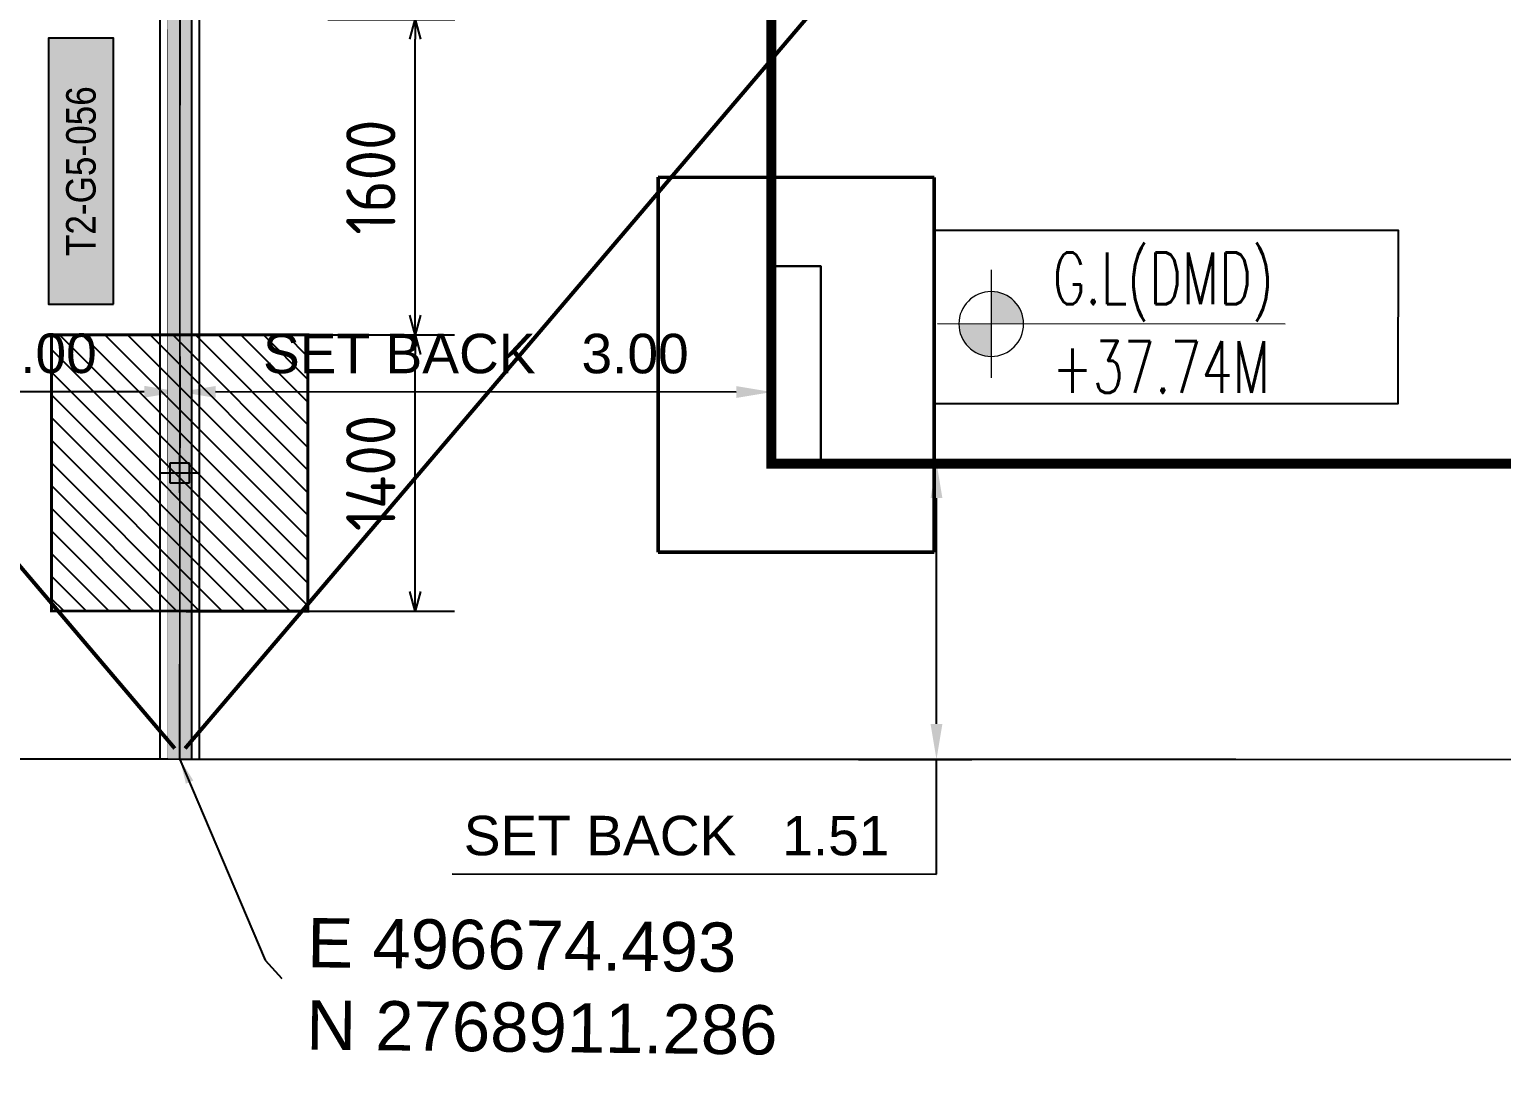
# Model space of a CAD drawing. Header units: centimetres. Extents: x -6122352 to 4157695, y -1694241 to 1947892.
# Drawn here: x 200890 to 208353, y -200408 to -195084 of the extents above; entities that cross this region are included whole.
import ezdxf
from ezdxf.enums import TextEntityAlignment as Align
from ezdxf.xclip import XClip

# ---------------------------------------------------------------- set-up
doc = ezdxf.new("R2010")
doc.units = ezdxf.units.CM
doc.header["$MEASUREMENT"] = 0
doc.header["$XCLIPFRAME"] = 2
doc.header["$PDMODE"] = 66
doc.header["$PDSIZE"] = 100
doc.linetypes.add('DASHED2', pattern=[0.375, 0.25, -0.125])
doc.linetypes.add('XR-AR-END-SETTING OUT PLAN$0$23261-XR-AR-SI-GF$0$HIDDEN', pattern=[0.375, 0.25, -0.125])
for name, color, linetype in [('00-MI-DIM', 7, 'Continuous'), ('23585-XR-AR-BOUNDARY WALLS AND SETBACKS$0$setback', 7, 'XR-AR-END-SETTING OUT PLAN$0$23261-XR-AR-SI-GF$0$HIDDEN'), ('@MI-FOOTINGS', 7, 'Continuous'), ('@MI-MEP', 7, 'Continuous'), ('@MI-REF LAYER', 7, 'Continuous'), ('@MI-TYPE-02', 6, 'Continuous'), ('B_TH_6', 7, 'Continuous'), ('PANEL-TAGS', 7, 'Continuous'), ('XREF1$0$S-LEVELS', 2, 'Continuous'), ('XREF1$0$TYPICAL NEW PROFILE', 3, 'Continuous')]:
    doc.layers.add(name, color=color, linetype=linetype)
doc.layers.add('08-Compound Wall-2', color=6, linetype='Continuous', lineweight=25, true_color=0xff00ff)
doc.layers.add('23585-XR-AR-DAMAC PLOT LIMITS$0$1-End units', color=7, linetype='Continuous', lineweight=5, true_color=0xf8991e)
for name, color, linetype, lineweight in [('@ Foundations', 4, 'DASHED2', 50), ('A-ANNO-TEXT', 3, 'Continuous', 25), ('Text Coordinate', 7, 'Continuous', 15), ('XR-AR-END-SETTING OUT PLAN$0$23585-XR-AR-END-GROUND FLOOR$0$S-COLS', 51, 'Continuous', 40), ('XR-AR-END-SETTING OUT PLAN$0$23585-XR-AR-END-GROUND FLOOR$0$S-COLS-PATT', 8, 'Continuous', 5), ('XREF1$0$36-TAGLVL', 23, 'Continuous', 9)]:
    doc.layers.add(name, color=color, linetype=linetype, lineweight=lineweight)
doc.styles.add('DIMTEXT', font='romans.shx', dxfattribs={"width": 0.8})
doc.styles.add('PANELTAG_STYLE', font='arial.ttf')
doc.styles.add('Schueco-BEMSTIL', font='isocpeur.ttf', dxfattribs={"width": 0.9})
doc.styles.get("Standard").update_dxf_attribs({"font": 'arial.ttf'})
doc.styles.add('TITLE', font='arial.ttf')
doc.styles.add('XREF1$0$DLT_TEXT', font='romans.shx', dxfattribs={"width": 0.7})
doc.dimstyles.new('DIM-25', dxfattribs={"dimscale": 25, "dimtxt": 2.5, "dimasz": 2.5, "dimexe": 1.25, "dimexo": 0.625, "dimgap": 1, "dimtad": 1, "dimdec": 0, "dimdsep": 46, "dimtxsty": 'DIMTEXT', "dimblk": 'AROW', "dimcen": 2.5, "dimse1": 1, "dimse2": 1, "dimclrd": 1, "dimclre": 1, "dimclrt": 2, "dimadec": 0, "dimazin": 0, "dimtfac": 1, "dimtdec": 0, "dimtmove": 0, "dimatfit": 3, "dimfxl": 1, "dimarcsym": 0})
doc.dimstyles.new('MI- JWC-TXT-2.5 MM', dxfattribs={"dimscale": 1.5, "dimtxt": 2.5, "dimasz": 1, "dimexe": 2, "dimexo": 1, "dimgap": 1, "dimtad": 1, "dimdec": 0, "dimdsep": 46, "dimtxsty": 'Schueco-BEMSTIL', "dimblk": 'OPEN30', "dimcen": 0, "dimdle": 2, "dimclrd": 140, "dimclre": 8, "dimclrt": 40, "dimadec": 0, "dimazin": 2, "dimtfac": 1, "dimtdec": 0, "dimtix": 1, "dimtmove": 2, "dimatfit": 3, "dimldrblk": 'OPEN', "dimfxl": 2, "dimlwd": -1, "dimlwe": -1, "dimarcsym": 0})
doc.dimstyles.get("Standard").update_dxf_attribs({"dimtxt": 5, "dimasz": 0.5, "dimexe": 0.18, "dimexo": 0.0625, "dimgap": 0.09, "dimtad": 0, "dimtih": 1, "dimtoh": 1, "dimdec": 0, "dimzin": 0, "dimdsep": 46, "dimtxsty": 'Standard', "dimcen": 0.09, "dimadec": 0, "dimazin": 0, "dimtfac": 1, "dimtdec": 0, "dimtofl": 0, "dimtmove": 0, "dimatfit": 3, "dimfxl": 1, "dimtolj": 1, "dimtzin": 0, "dimarcsym": 0})

# ---------------------------------------------------------------- blocks, each defined once
blk = doc.blocks.new('23585-XR-AR-BOUNDARY WALLS AND SETBACKS')
at = {"layer": '08-Compound Wall-2'}
for points in [[(496656.9378, 2768927.5053), (496674.5591, 2768911.3592)], [(496656.8027, 2768927.3578), (496674.4239, 2768911.2118)]]:
    blk.add_lwpolyline(points, dxfattribs=at)
at = {"layer": '23585-XR-AR-BOUNDARY WALLS AND SETBACKS$0$setback', "ltscale": 40, "const_width": 0.05}
blk.add_lwpolyline([(496708.0406, 2768950.12), (496693.6638, 2768963.2942), (496689.5104, 2768958.7614), (496685.457, 2768954.3376), (496681.4036, 2768949.9138), (496677.3502, 2768945.49), (496673.2968, 2768941.0662), (496669.2434, 2768936.6426), (496665.19, 2768932.2188), (496661.0351, 2768927.6843), (496675.4123, 2768914.5107), (496679.5672, 2768919.0451), (496683.6206, 2768923.4688), (496687.674, 2768927.8926, -0.000006), (496687.674, 2768927.8927), (496691.7274, 2768932.3163), (496695.7808, 2768936.74), (496699.8342, 2768941.1638), (496703.8876, 2768945.5876), (496708.0406, 2768950.12)], format="xyb", dxfattribs=at)
blk = doc.blocks.new('A$C9d9485f6')
at = {"layer": 'A-ANNO-TEXT', "rotation": 312.4881850805905}
blk.add_blockref('23585-XR-AR-BOUNDARY WALLS AND SETBACKS', (-2377088.5348, -1504219.2521), dxfattribs=at)
blk = doc.blocks.new('23585-XR-AR-DAMAC PLOT LIMITS')
at = {"layer": '23585-XR-AR-DAMAC PLOT LIMITS$0$1-End units', "color": 251, "true_color": 0x636466}
for points in [[(496656.7965, 2768927.4991), (496662.9781, 2768934.2455), (496680.6731, 2768918.0317), (496674.4915, 2768911.2855)], [(496650.6149, 2768920.7529), (496656.7965, 2768927.4991), (496674.4915, 2768911.2855), (496668.3101, 2768904.5391)]]:
    blk.add_lwpolyline(points, close=True, dxfattribs=at)
blk = doc.blocks.new('A$Cf093b529')
at = {"layer": 'A-ANNO-TEXT'}
blk.add_blockref('23585-XR-AR-DAMAC PLOT LIMITS', (-495391.9901, -2768603.4419), dxfattribs=at)
blk = doc.blocks.new('A$Cdfac6afe')
at = {"color": 1, "true_color": 0xeb0000, "const_width": 0.008}
blk.add_lwpolyline([(54.3021, -0.0001), (54.3021, -24), (45.1521, -24.0001), (39.1521, -24.0002), (33.1521, -24.0002), (27.1522, -24.0001), (21.1522, -24.0002), (15.152, -24), (9.152, -24.0001), (-0.0006, -24.0001), (0, 0), (9.1522, -0.0001), (15.1523, -0.0002), (21.1523, -0.0002), (27.1523, -0.0001), (33.152, -0.0001), (39.1521, 0), (45.1521, 0)], close=True, dxfattribs=at)
blk = doc.blocks.new('A$Ca33b49e3')
at = {"color": 1, "true_color": 0xeb0000, "const_width": 0.008}
blk.add_lwpolyline([(54.2981, -0.0002), (54.2972, -24.0003), (45.1499, -24.0001), (39.1498, -24.0001), (33.1498, -24.0001), (27.1498, -24.0001), (21.15, -24), (15.15, -24), (9.15, -24), (-0.0001, -23.9999), (0, 0), (9.1502, 0), (15.1502, 0), (21.1501, -0.0001), (27.1501, -0.0001), (33.1501, -0.0001), (39.1501, -0.0001), (45.1501, -0.0001)], close=True, dxfattribs=at)
blk = doc.blocks.new('XR-AR-END-SETTING OUT PLAN$0$23585-XR-AR-END-GROUND FLOOR$0$A$C75a8815d')
at = {"layer": 'XR-AR-END-SETTING OUT PLAN$0$23585-XR-AR-END-GROUND FLOOR$0$S-COLS', "color": 252, "lineweight": 30}
blk.add_lwpolyline([(0, -4000), (0, -3000), (250, -3000), (250, -4000)], close=True, dxfattribs=at)
blk = doc.blocks.new('XR-AR-END-SETTING OUT PLAN')
at = {"layer": 'XR-AR-END-SETTING OUT PLAN$0$23585-XR-AR-END-GROUND FLOOR$0$S-COLS-PATT', "color": 8}
blk.add_blockref('XR-AR-END-SETTING OUT PLAN$0$23585-XR-AR-END-GROUND FLOOR$0$A$C75a8815d', (3000.1, 5500), dxfattribs=at)
blk = doc.blocks.new('END UNIT')
at = {"xscale": 0.001, "yscale": 0.001, "zscale": 0.001}
blk.add_blockref('XR-AR-END-SETTING OUT PLAN', (-9.1502, 0), dxfattribs=at)
blk = doc.blocks.new('TH_6')
blk.add_blockref('END UNIT', (495802.3054, 2769163.9966))
blk = doc.blocks.new('23585-XR-AR-MALDIVE-3$0$TH_6')
at = {"layer": 'B_TH_6', "xscale": 1.000019685734281, "yscale": 1.000019685734281, "zscale": 1.000019685734281}
blk.add_blockref('TH_6', (-9.7602, -54.513), dxfattribs=at)
at = {"layer": '@ Foundations', "linetype": 'DASHED2', "ltscale": 25}
blk.add_lwpolyline([(495796.9802, 2769165.0469), (495796.9802, 2769166.9469), (495795.5802, 2769166.9469), (495795.5802, 2769165.0469)], close=True, dxfattribs=at)
blk = doc.blocks.new('XREF1$0$LVL  ATTR')
at = {"color": 7}
blk.add_wipeout([(-0.3373, 0.3835), (1.8973, 0.3835), (1.8973, -0.4505), (-0.3373, -0.4505)], dxfattribs=at)
at = {"layer": 'XREF1$0$36-TAGLVL', "extrusion": (-4.88814e-07, 1.40652e-17, 1)}
h = blk.add_hatch(color=252, dxfattribs=at)
h.paths.add_polyline_path([(-0.0654, 0.1563, 0.414214), (-0.2216, 0), (-0.0654, 0)])
h.paths.add_polyline_path([(0.0909, 0), (-0.0654, 0), (-0.0654, -0.1562, 0.414214)])
for p, q in [((-0.0654, -0.2604), (-0.0654, 0.2604)), ((1.3511, 0, 0), (-0.3253, 0, 0))]:
    blk.add_line(p, q, dxfattribs=at)
blk.add_circle((-0.0654, 0, 0), 0.1562, dxfattribs=at)
at = {"layer": 'XREF1$0$S-LEVELS', "color": 1}
blk.add_lwpolyline([(-0.3373, 0.3835), (1.8973, 0.3835), (1.8973, -0.4505), (-0.3373, -0.4505)], close=True, dxfattribs=at)
at = {"layer": 'XREF1$0$TYPICAL NEW PROFILE', "color": 3, "style": 'XREF1$0$DLT_TEXT', "width": 0.7}
for tag, p in [('+0.00M', (0.2413, 0.0671, -0.0001)), ('S.S.L', (0.2413, -0.3453, -0.0001))]:
    blk.add_attdef(tag, p, '', height=0.25, dxfattribs=at)
blk = doc.blocks.new('AROW')
at = {"color": 1, "ltscale": 100}
for p, q in [((0, 0), (-3, 0)), ((0, -1), (0, 1))]:
    blk.add_line(p, q, dxfattribs=at)
blk.add_solid([(-1, 0), (-1, 0), (0, 0)], dxfattribs=at)
blk = doc.blocks.new('*D637')
at = {"layer": '@MI-REF LAYER', "color": 1, "lineweight": -2, "transparency": 16777216}
for p, q in [((200302.4, -198783.4), (200303.5, -192783.7)), ((201592.9, -192783.8), (200303.4, -192783.6)), ((201591.9, -198783.8), (200302.3, -198783.6))]:
    blk.add_line(p, q, dxfattribs=at)
at = {"layer": 'Defpoints', "color": 0, "transparency": 16777216}
for p in [(200303.5, -192783.6), (201593.1, -192783.8), (201592, -198783.8)]:
    blk.add_point(p, dxfattribs=at)
at = {"layer": '@MI-REF LAYER', "color": 1, "lineweight": -2, "transparency": 16777216, "xscale": 0.125, "yscale": 0.125, "zscale": 0.125}
for p, rotation in [((200303.5, -192783.6), 89.98981518410335), ((200302.4, -198783.6), 269.9898151841033)]:
    blk.add_blockref('AROW', p, dxfattribs=dict(at, rotation=rotation))
at = {"layer": '@MI-REF LAYER', "color": 2, "transparency": 16777216, "insert": (200302.8, -195783.6), "char_height": 0.15, "attachment_point": 5, "rotation": 89.98982, "style": 'DIMTEXT'}
blk.add_mtext('6000001', dxfattribs=at)
blk = doc.blocks.new('*D547')
at = {"color": 0, "lineweight": -2, "transparency": 16777216}
for p, q in [((494371.0862, 2767862.1383), (494371.0862, 2767862.469)), ((494374.0859, 2767862.3138), (494374.0859, 2767862.109)), ((494373.9059, 2767862.289), (494371.2662, 2767862.289))]:
    blk.add_line(p, q, dxfattribs=at)
at = {"color": 0, "transparency": 16777216}
for points in [[(494371.2662, 2767862.319), (494371.2662, 2767862.259), (494371.0862, 2767862.289)], [(494373.9059, 2767862.319), (494373.9059, 2767862.259), (494374.0859, 2767862.289)]]:
    blk.add_solid(points, dxfattribs=at)
at = {"layer": 'Defpoints', "color": 0, "transparency": 16777216}
for p in [(494374.0859, 2767862.3763), (494371.0862, 2767862.289), (494371.0862, 2767862.0758)]:
    blk.add_point(p, dxfattribs=at)
at = {"color": 0, "transparency": 16777216, "insert": (494372.586, 2767862.4825), "char_height": 0.2, "attachment_point": 5}
blk.add_mtext('\\A1;SET BACK   3.00', dxfattribs=at)
blk = doc.blocks.new('*D555')
at = {"color": 0, "lineweight": -2, "transparency": 16777216}
for p, q in [((494319.7744, 2767862.0075), (494319.7744, 2767862.4701)), ((494322.7742, 2767861.9943), (494322.7742, 2767862.4701)), ((494322.5942, 2767862.2901), (494319.9544, 2767862.2901))]:
    blk.add_line(p, q, dxfattribs=at)
at = {"color": 0, "transparency": 16777216}
for points in [[(494319.9544, 2767862.3201), (494319.9544, 2767862.2601), (494319.7744, 2767862.2901)], [(494322.5942, 2767862.3201), (494322.5942, 2767862.2601), (494322.7742, 2767862.2901)]]:
    blk.add_solid(points, dxfattribs=at)
at = {"layer": 'Defpoints', "color": 0, "transparency": 16777216}
for p in [(494319.7744, 2767862.2901), (494319.7744, 2767861.945), (494322.7742, 2767861.9318)]:
    blk.add_point(p, dxfattribs=at)
at = {"color": 0, "transparency": 16777216, "insert": (494321.2743, 2767862.4836), "char_height": 0.2, "attachment_point": 5}
blk.add_mtext('\\A1;SET BACK   3.00', dxfattribs=at)
blk = doc.blocks.new('*D557')
at = {"color": 0, "lineweight": -2, "transparency": 16777216}
for p, q in [((494323.3588, 2767861.9322), (494323.7896, 2767861.9322)), ((494323.6096, 2767860.6072), (494323.6096, 2767861.7522)), ((494323.2137, 2767860.4272), (494323.7896, 2767860.4272)), ((494323.6096, 2767859.8465), (494323.6096, 2767860.4272)), ((494321.155, 2767859.8465), (494323.6096, 2767859.8465))]:
    blk.add_line(p, q, dxfattribs=at)
at = {"color": 0, "transparency": 16777216}
for points in [[(494323.5796, 2767861.7522), (494323.6396, 2767861.7522), (494323.6096, 2767861.9322)], [(494323.5796, 2767860.6072), (494323.6396, 2767860.6072), (494323.6096, 2767860.4272)]]:
    blk.add_solid(points, dxfattribs=at)
at = {"layer": 'Defpoints', "color": 0, "transparency": 16777216}
for p in [(494323.2963, 2767861.9322), (494323.6096, 2767861.9322), (494323.1512, 2767860.4272)]:
    blk.add_point(p, dxfattribs=at)
at = {"color": 0, "transparency": 16777216, "insert": (494322.2923, 2767860.0399), "char_height": 0.2, "attachment_point": 5}
blk.add_mtext('\\A1;SET BACK   1.51', dxfattribs=at)
blk = doc.blocks.new('T2-FOOTING PLAN')
at = {"layer": '@MI-FOOTINGS', "transparency": 33554679}
h = blk.add_hatch(dxfattribs=at)
h.set_pattern_fill('ANSI31', color=8, scale=650)
h.paths.add_polyline_path([(-700, 650), (700, 650), (700, -650), (-700, -650)])
at = {"layer": '@MI-FOOTINGS', "color": 160, "true_color": 0x3340f0, "const_width": 15}
blk.add_lwpolyline([(-700, 650), (700, 650), (700, -650), (-700, -650)], close=True, dxfattribs=at)
at = {"layer": '@MI-FOOTINGS', "color": 30}
blk.add_point((0, 0), dxfattribs=at)
blk = doc.blocks.new('_Open30')
at = {"color": 0, "linetype": 'ByBlock', "lineweight": -2}
for p, q in [((-1, 0.268), (0, 0)), ((0, 0), (-1, -0.268)), ((0, 0), (-1, 0))]:
    blk.add_line(p, q, dxfattribs=at)
blk = doc.blocks.new('*D761')
at = {"layer": '00-MI-DIM', "color": 8, "transparency": 16777216}
for p, q in [((750.5, -159.6), (750.5, -1393.4)), ((2150.5, -750), (2150.5, -1393.4))]:
    blk.add_line(p, q, dxfattribs=at)
at = {"layer": '00-MI-DIM', "color": 140, "transparency": 16777216}
blk.add_line((850.5, -1193.4), (2050.5, -1193.4), dxfattribs=at)
at = {"layer": 'Defpoints', "color": 0, "transparency": 16777216}
for p in [(750.5, -59.6), (2150.5, -650), (2150.5, -1193.4)]:
    blk.add_point(p, dxfattribs=at)
at = {"layer": '00-MI-DIM', "color": 140, "transparency": 16777216, "xscale": 100, "yscale": 100, "zscale": 100, "rotation": 179.9999999999999}
blk.add_blockref('_Open30', (750.5, -1193.4), dxfattribs=at)
at = {"layer": '00-MI-DIM', "color": 140, "transparency": 16777216, "xscale": 100, "yscale": 100, "zscale": 100}
blk.add_blockref('_Open30', (2150.5, -1193.4), dxfattribs=at)
at = {"layer": '00-MI-DIM', "color": 40, "transparency": 16777216, "insert": (1450.5, -968.4), "char_height": 250, "attachment_point": 5, "style": 'Schueco-BEMSTIL'}
blk.add_mtext('1400', dxfattribs=at)
blk = doc.blocks.new('_Open')
at = {"color": 0, "linetype": 'ByBlock', "lineweight": -2}
for p, q in [((-1, 0.2), (0, 0)), ((-1, -0.2), (0, 0)), ((0, 0), (-1, 0))]:
    blk.add_line(p, q, dxfattribs=at)
blk = doc.blocks.new('*D762')
at = {"layer": '00-MI-DIM', "color": 8, "transparency": 16777216}
for p, q in [((2150.5, -750), (2150.5, -1393.4)), ((3750.5, -750), (3750.5, -1393.4))]:
    blk.add_line(p, q, dxfattribs=at)
at = {"layer": '00-MI-DIM', "color": 140, "transparency": 16777216}
blk.add_line((2250.5, -1193.4), (3650.5, -1193.4), dxfattribs=at)
at = {"layer": 'Defpoints', "color": 0, "transparency": 16777216}
for p in [(2150.5, -650), (3750.5, -650), (3750.5, -1193.4)]:
    blk.add_point(p, dxfattribs=at)
at = {"layer": '00-MI-DIM', "color": 140, "transparency": 16777216, "xscale": 100, "yscale": 100, "zscale": 100, "rotation": 179.9999999999999}
blk.add_blockref('_Open30', (2150.5, -1193.4), dxfattribs=at)
at = {"layer": '00-MI-DIM', "color": 140, "transparency": 16777216, "xscale": 100, "yscale": 100, "zscale": 100}
blk.add_blockref('_Open30', (3750.5, -1193.4), dxfattribs=at)
at = {"layer": '00-MI-DIM', "color": 40, "transparency": 16777216, "insert": (2950.5, -968.4), "char_height": 250, "attachment_point": 5, "style": 'Schueco-BEMSTIL'}
blk.add_mtext('1600', dxfattribs=at)
blk = doc.blocks.new('PANELTAG')
at = {"layer": 'PANEL-TAGS', "color": 1}
blk.add_lwpolyline([(-13.5, -3.3), (13.5, -3.3), (13.5, 3.3), (-13.5, 3.3)], close=True, dxfattribs=at)
at = {"layer": 'PANEL-TAGS', "color": 40, "true_color": 0xffd700}
blk.add_solid([(-13.5, -3.3), (13.5, -3.3), (-13.5, 3.3), (13.5, 3.3)], dxfattribs=at)
at = {"layer": 'PANEL-TAGS', "color": 5, "style": 'PANELTAG_STYLE', "width": 0.85}
blk.add_attdef('TAGNO', text='', height=3, dxfattribs=at).set_placement((0, 0), align=Align.MIDDLE)
blk = doc.blocks.new('A$C501b3e2d')
at = {"color": 1, "true_color": 0xeb0000, "const_width": 0.008}
blk.add_lwpolyline([(54.3021, -0.0001), (54.3021, -24), (45.1521, -24.0001), (39.1521, -24.0002), (33.1521, -24.0002), (27.1522, -24.0001), (21.1522, -24.0002), (15.152, -24), (9.152, -24.0001), (-0.0006, -24.0001), (0, 0), (9.1522, -0.0001), (15.1523, -0.0002), (21.1523, -0.0002), (27.1523, -0.0001), (33.152, -0.0001), (39.1521, 0), (45.1521, 0)], close=True, dxfattribs=at)
dim = blk.add_linear_dim(base=(51.3024, -22.1381), p1=(54.3021, -22.0508), p2=(51.3024, -22.3513), text='SET BACK   <>', dimstyle='Standard', override={"dimtxt": 0.2, "dimtad": 1, "dimtih": 0, "dimdec": 2})
dim.commit()
dim.dimension.update_dxf_attribs({"geometry": '*D547', "text_midpoint": (52.8023, -21.9447), "insert": (-494319.7838, -2767884.4271)})
blk = doc.blocks.new('A$C4030e24e')
at = {"color": 1, "true_color": 0xeb0000, "const_width": 0.008}
blk.add_lwpolyline([(54.2981, -0.0002), (54.2972, -24.0003), (45.1499, -24.0001), (39.1498, -24.0001), (33.1498, -24.0001), (27.1498, -24.0001), (21.15, -24), (15.15, -24), (9.15, -24), (-0.0001, -23.9999), (0, 0), (9.1502, 0), (15.1502, 0), (21.1501, -0.0001), (27.1501, -0.0001), (33.1501, -0.0001), (39.1501, -0.0001), (45.1501, -0.0001)], close=True, dxfattribs=at)
dim = blk.add_linear_dim(base=(-0.0001, -22.137), p1=(2.9997, -22.4953), p2=(-0.0001, -22.4822), text='SET BACK   <>', dimstyle='Standard', override={"dimtxt": 0.2, "dimtad": 1, "dimtih": 0, "dimdec": 2})
dim.commit()
dim.dimension.update_dxf_attribs({"geometry": '*D555', "text_midpoint": (1.4998, -21.9435), "insert": (-494319.7745, -2767884.4271)})
dim = blk.add_linear_dim(base=(3.83515, -22.4949), p1=(3.37668, -23.99993), p2=(3.5218, -22.4949), angle=90, text='SET BACK   <>', dimstyle='Standard', override={"dimtxt": 0.2, "dimtad": 1, "dimtih": 0, "dimdec": 2, "dimtmove": 1})
dim.commit()
dim.dimension.update_dxf_attribs({"geometry": '*D557', "text_midpoint": (3.83515, -24.5806), "dimtype": 128, "insert": (-494319.77449, -2767884.42712)})
blk = doc.blocks.new('A$Cf744b3d2')
at = {"layer": '@MI-TYPE-02'}
h = blk.add_hatch(color=256, dxfattribs=at)
h.dxf.hatch_style = 1
h.paths.add_polyline_path([(5901.4, 63.2), (-0.4, 60), (-0.5, -60), (5901.4, -56.8)])
h.paths.add_polyline_path([(11911.4, 62.2), (5911.4, 63.2), (5911.4, -56.8), (11911.4, -57.8)])
h.paths.add_polyline_path([(17921.4, 61.1), (11921.4, 62.2), (11921.4, -57.8), (17921.4, -58.9)])
h.paths.add_polyline_path([(23931.4, 60), (17931.4, 61.1), (17931.4, -58.9), (23931.4, -60)])
h.paths.add_polyline_path([(24070.9, 60), (30070.9, 60), (30070.9, -60), (24070.9, -60)])
h.paths.add_polyline_path([(30080.9, 60), (36080.9, 60), (36080.9, -60), (30080.9, -60)])
h.paths.add_polyline_path([(36090.9, 60), (42090.9, 60), (42090.9, -60), (36090.9, -60)])
h.paths.add_polyline_path([(42100.9, 60), (48000, 59.7), (48000, -60.3), (42100.9, -60)])
at = {"layer": '@MI-TYPE-02', "const_width": 2.5}
blk.add_lwpolyline([(5901.4, 63.2), (-0.4, 60), (-0.5, -60), (5901.4, -56.8)], close=True, dxfattribs=at)
at = {"layer": '@MI-FOOTINGS'}
blk.add_blockref('T2-FOOTING PLAN', (1450.5, 0), dxfattribs=at)
at = {"layer": '00-MI-DIM'}
for base, p1, p2, picture, middle in [((2150.5, -1193.4), (750.5, -59.6), (2150.5, -650), '*D761', (1450.5, -968.4)), ((3750.5, -1193.4), (2150.5, -650), (3750.5, -650), '*D762', (2950.5, -968.4))]:
    dim = blk.add_linear_dim(base=base, p1=p1, p2=p2, dimstyle='MI- JWC-TXT-2.5 MM', dxfattribs=at)
    dim.commit()
    dim.dimension.update_dxf_attribs({"geometry": picture, "text_midpoint": middle})

msp = doc.modelspace()

# ---------------------------------------------------------------- linework, layer by layer
at = {"layer": '@MI-REF LAYER', "color": 1, "const_width": 20}
msp.add_lwpolyline([(201627.12932, -198729.67768), (197864.89925, -194298.0987), (197870.88126, -189478.44627), (196928.89468, -189474.91783), (197870.88126, -189478.44627), (197901.43698, -178509.58082), (201634.67371, -174889.05318)], dxfattribs=at)

# ---------------------------------------------------------------- block references
at = {"layer": '@MI-MEP', "color": 10, "xscale": 1000, "yscale": 1000, "zscale": 1000}
for name, p, rotation in [('A$Cdfac6afe', (147354.14629, -174774.37532), 359.9900285576007), ('A$Ca33b49e3', (201654.98692, -174783.95629), 359.9921241328008)]:
    msp.add_blockref(name, p, dxfattribs=dict(at, rotation=rotation))
at = {"layer": '@MI-REF LAYER', "xscale": 1000, "yscale": 1000, "zscale": 1000}
msp.add_blockref('A$C9d9485f6', (-23958.95046, 48155.57226), dxfattribs=at)
at = {"layer": '@MI-REF LAYER', "xscale": 1000, "yscale": 1000, "zscale": 1000, "rotation": 312.4882903633292}
msp.add_blockref('A$Cf093b529', (-891608.73293, 539022.72011), dxfattribs=at)
at = {"layer": '@MI-REF LAYER', "color": 10, "xscale": 1000, "yscale": 1000, "zscale": 1000, "rotation": 359.9897739949772}
msp.add_blockref('A$C501b3e2d', (147354.1465, -174773.35969), dxfattribs=at)
at = {"layer": 'PANEL-TAGS'}
ref = msp.add_blockref('PANELTAG', (201151.19828, -195802.80764), dxfattribs=dict(at, xscale=50, yscale=50, zscale=50, rotation=90))
ref.add_attrib('TAGNO', 'T2-G5-056', dxfattribs={"color": 5, "height": 150, "rotation": 90, "style": 'PANELTAG_STYLE', "width": 0.85}).set_placement((201151.19828, -195802.80764), align=Align.MIDDLE_CENTER)

# ---------------------------------------------------------------- dimensions: what is measured, and where the dimension line sits
at = {"layer": '@MI-REF LAYER', "color": 10}
dim = msp.add_aligned_dim(p1=(201591.98387, -198783.80089), p2=(201593.05043, -192783.79999), distance=1289.54345, dimstyle='DIM-25', override={"dimtxt": 0.006, "dimasz": 0.005, "dimexe": 0.005, "dimexo": 0.005, "dimgap": 0.002, "dimlfac": 1000, "dimse1": 0, "dimse2": 0, "dimtmove": 1}, dxfattribs=at)
dim.commit()
dim.dimension.update_dxf_attribs({"geometry": '*D637', "text_midpoint": (200302.84872, -195783.57119)})

# ---------------------------------------------------------------- next in the draw order: block references
at = {"layer": '@MI-REF LAYER'}
ref = msp.add_blockref('23585-XR-AR-MALDIVE-3$0$TH_6', (-496073033.02275, -2769276523.70792), dxfattribs=dict(at, xscale=1000, yscale=1000, zscale=1000, rotation=359.9900366873122))
XClip(ref).set_block_clipping_path([(495793.2153440099, 2769163.9965278879), (495847.2526438804, 2769163.9980816934), (495847.2535734456, 2769187.9362377487), (495838.3168886402, 2769187.8963888632), (495832.3168848935, 2769187.89635137), (495826.3168800613, 2769187.8963138792), (495820.3168752268, 2769187.8962763874), (495814.3168703942, 2769187.8962388965), (495808.3170107673, 2769187.8963365192), (495802.3170081871, 2769187.8962990278), (495793.2156468914, 2769187.9363993215)])

# ---------------------------------------------------------------- next in the draw order: linework, layer by layer
at = {"layer": '@MI-REF LAYER', "color": 1, "const_width": 20}
msp.add_lwpolyline([(201679.29633, -198729.74936), (205451.39514, -194297.46286), (205458.64013, -189488.87128), (206400.63285, -189487.93128), (205458.64013, -189488.87128), (205458.23429, -178513.38286), (201680.28573, -174883.86202)], dxfattribs=at)

# ---------------------------------------------------------------- next in the draw order: leaders
at = {"layer": 'Text Coordinate', "color": 10, "annotation_type": 0, "has_hookline": 1, "hookline_direction": 0, "horizontal_direction": (0.67544, -0.737415, 0)}
msp.add_leader([(201653.42179, -198785.07495), (202085.04631, -199803.57523), (202169.47624, -199895.75215)], dimstyle='Standard', override={"dimasz": 125}, dxfattribs=at)

# ---------------------------------------------------------------- next in the draw order: block references
at = {"layer": '@MI-REF LAYER', "color": 7}
ref = msp.add_blockref('XREF1$0$LVL  ATTR', (205835.02962, -196577.45174, 0), dxfattribs=dict(at, xscale=-1051.480567989675, yscale=1051.480567989676, zscale=1051.480567989675, rotation=179.9900720295695))
ref.add_attrib('S.S.L', 'G.L(DMD)', (206078.09331, -196477.32223, -0.15112), dxfattribs={"layer": 'XREF1$0$TYPICAL NEW PROFILE', "color": 3, "height": 262.870142, "rotation": 359.990075321, "style": 'XREF1$0$DLT_TEXT', "width": 0.7})
ref.add_attrib('+0.00M', '+37.74M ', (206075.78995, -196926.65683, -0.15112), dxfattribs={"layer": 'XREF1$0$TYPICAL NEW PROFILE', "color": 3, "height": 262.870142, "rotation": 359.990075321, "style": 'XREF1$0$DLT_TEXT', "width": 0.7})

# ---------------------------------------------------------------- next in the draw order: block references
at = {"layer": '@MI-REF LAYER', "color": 10, "xscale": 1000, "yscale": 1000, "zscale": 1000, "rotation": 359.9934397379834}
msp.add_blockref('A$C4030e24e', (201656.2499, -174785.20324), dxfattribs=at)
at = {"layer": '@MI-TYPE-02', "rotation": 89.98973417812736}
msp.add_blockref('A$Cf744b3d2', (201651.98399, -198783.39922), dxfattribs=at)

# ---------------------------------------------------------------- next in the draw order: texts
at = {"layer": 'Text Coordinate', "color": 7, "insert": (202296.73945, -199924.20595), "char_height": 250, "attachment_point": 4, "rotation": 359.368342909, "style": 'TITLE', "bg_fill": 3, "box_fill_scale": 1.5, "bg_fill_color": 256, "bg_fill_true_color": 13158600, "bg_fill_transparency": 0}
msp.add_mtext('E 496674.493\\PN 2768911.286', dxfattribs=at)

doc.saveas('drawing.dxf')
